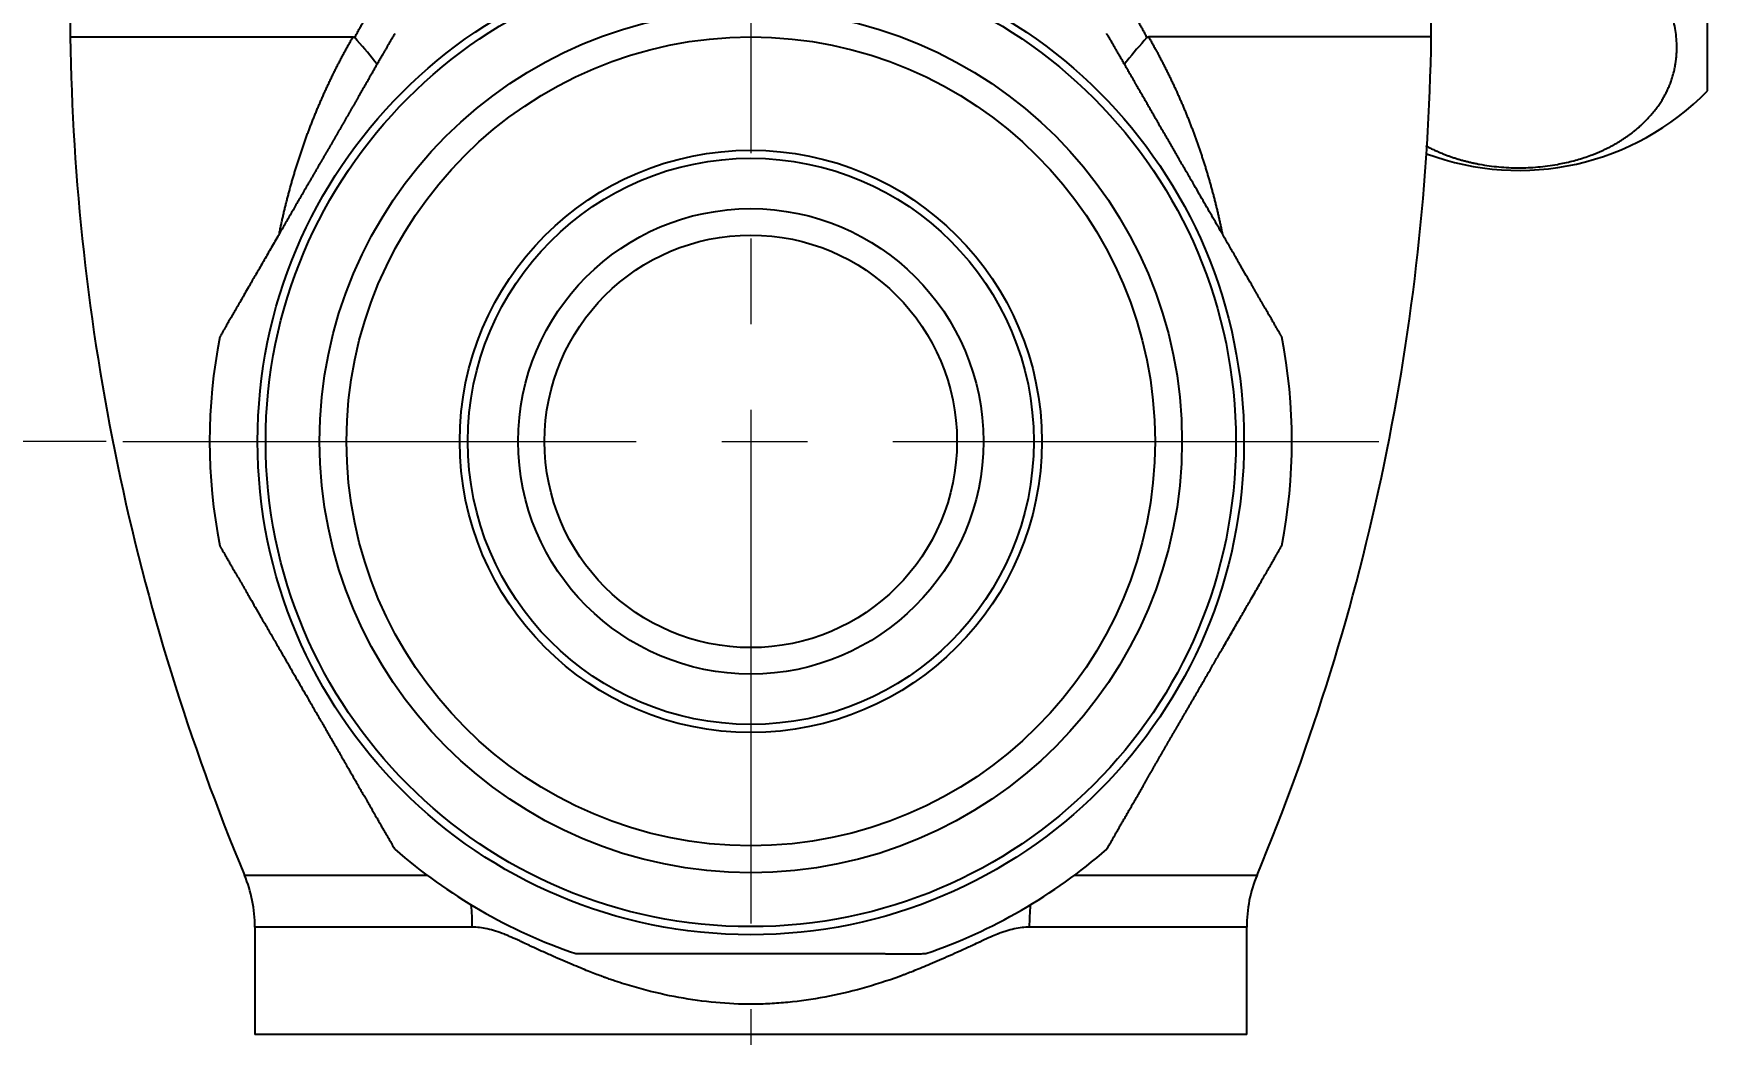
# Model space of a CAD drawing. Header units: millimetres. Extents: x 4257 to 5098, y 860 to 1455.
# Drawn here: x 4852.1 to 4914.2, y 1127.1 to 1164.2 of the extents above; entities that cross this region are included whole.
import ezdxf

# ---------------------------------------------------------------- set-up
doc = ezdxf.new("R2010")
doc.units = ezdxf.units.MM
doc.linetypes.add('CENTER2', pattern=[28.575, 19.05, -3.175, 3.175, -3.175])
doc.styles.add('Arial', font='arial.ttf')
doc.dimstyles.new('ISO-25', dxfattribs={"dimtxt": 7, "dimasz": 7, "dimexe": 1.25, "dimexo": 0.625, "dimgap": 3, "dimtad": 1, "dimtih": 1, "dimtoh": 1, "dimdec": 1, "dimlunit": 6, "dimtxsty": 'Arial', "dimcen": 0, "dimclrd": 3, "dimclre": 3, "dimclrt": 4, "dimadec": 0, "dimazin": 0, "dimtfac": 1, "dimtdec": 1, "dimtmove": 0, "dimatfit": 3, "dimfxl": 1, "dimlwd": 13, "dimlwe": 13, "dimarcsym": 0})

# ---------------------------------------------------------------- blocks, each defined once
blk = doc.blocks.new('*D21')
at = {"color": 3, "lineweight": 13, "transparency": 16777216}
for p, q in [((4809.124, 1187.561), (4809.124, 1194.561)), ((4833.889, 1180.561), (4807.874, 1180.561)), ((4809.124, 1180.561), (4809.124, 1173.561)), ((4809.124, 1173.561), (4809.124, 1171.388)), ((4809.124, 1156.061), (4809.124, 1158.235)), ((4809.124, 1149.061), (4809.124, 1156.061)), ((4854.801, 1149.061), (4807.874, 1149.061)), ((4809.124, 1142.061), (4809.124, 1135.061))]:
    blk.add_line(p, q, dxfattribs=at)
at = {"color": 3, "transparency": 16777216}
for points in [[(4807.957, 1187.561), (4810.291, 1187.561), (4809.124, 1180.561)], [(4807.957, 1142.061), (4810.291, 1142.061), (4809.124, 1149.061)]]:
    blk.add_solid(points, dxfattribs=at)
at = {"layer": 'Defpoints', "color": 0, "transparency": 16777216}
for p in [(4809.124, 1180.561), (4834.514, 1180.561), (4855.426, 1149.061)]:
    blk.add_point(p, dxfattribs=at)
at = {"color": 4, "transparency": 16777216, "insert": (4809.124, 1164.811), "char_height": 7, "attachment_point": 5, "style": 'Arial'}
blk.add_mtext('31.5', dxfattribs=at)

msp = doc.modelspace()

# ---------------------------------------------------------------- linework, layer by layer
at = {"color": 1, "linetype": 'CENTER2', "lineweight": 18}
for p, q in [((4878.726, 1235.954), (4878.726, 920.259)), ((4855.426, 1149.061), (4902.026, 1149.061))]:
    msp.add_line(p, q, dxfattribs=at)
at = {"lineweight": 25}
for p, q in [((4853.476, 1201.561), (4853.476, 1164.061)), ((4903.976, 1164.061), (4903.976, 1201.561)), ((4914.226, 1162.061), (4914.226, 1199.061)), ((4853.476, 1164.061), (4863.965, 1164.061)), ((4903.976, 1164.061), (4893.486, 1164.061)), ((4859.94, 1132.97), (4866.713, 1132.97)), ((4890.739, 1132.97), (4897.511, 1132.97)), ((4860.326, 1131.045), (4860.326, 1127.061)), ((4868.392, 1131.045), (4860.326, 1131.045)), ((4897.126, 1131.045), (4889.059, 1131.045)), ((4897.126, 1127.061), (4897.126, 1131.045)), ((4895.615, 1127.061), (4860.326, 1127.061)), ((4897.126, 1127.061), (4895.615, 1127.061))]:
    msp.add_line(p, q, dxfattribs=at)
for radius in [18.3, 18, 16, 15, 10.8, 10.5, 8.631, 7.651]:
    msp.add_circle((4878.726, 1149.061), radius, dxfattribs=at)
for centre, radius, start, end in [((4937.466, 1165.307), 84, 180.84999, 202.64176), ((4819.985, 1165.307), 84, 337.35824, 359.15001), ((4907.226, 1168.891), 9.78, 249.49422, 315.7039), ((4878.726, 1149.061), 20.08, 168.87594, 191.12192), ((4878.726, 1149.061), 20.08, 348.87711, 11.12509), ((4878.726, 1149.061), 20.08, 228.87739, 251.12689), ((4878.726, 1149.061), 20.08, 288.87365, 311.1224), ((4855.326, 1131.045), 5, 0, 22.64176), ((4902.126, 1131.045), 5, 157.35824, 180)]:
    msp.add_arc(centre, radius, start, end, dxfattribs=at)
for centre, major_axis, start_param, end_param in [((4865.584, 1131.045), (0, -5), 1.570796, 1.735818), ((4891.867, 1131.045), (0, 5), 1.405774, 1.570796)]:
    msp.add_ellipse(centre, major_axis=major_axis, ratio=0.561591, start_param=start_param, end_param=end_param, dxfattribs=at)
for points, knots in [([(4864.029, 1164.034), (4864.042, 1164.059), (4864.068, 1164.109), (4864.107, 1164.183), (4864.147, 1164.257), (4864.186, 1164.331), (4864.226, 1164.405), (4864.266, 1164.478), (4864.306, 1164.552), (4864.346, 1164.625), (4864.387, 1164.697), (4864.427, 1164.77), (4864.468, 1164.842), (4864.509, 1164.914), (4864.55, 1164.986), (4864.591, 1165.057), (4864.632, 1165.128), (4864.674, 1165.199), (4864.716, 1165.27), (4864.757, 1165.341), (4864.799, 1165.411), (4864.842, 1165.481), (4864.884, 1165.551), (4864.926, 1165.621), (4864.969, 1165.69), (4865.012, 1165.759), (4865.055, 1165.828), (4865.098, 1165.896), (4865.141, 1165.965), (4865.184, 1166.033), (4865.228, 1166.101), (4865.272, 1166.168), (4865.316, 1166.236), (4865.36, 1166.303), (4865.404, 1166.37), (4865.448, 1166.436), (4865.493, 1166.503), (4865.538, 1166.569), (4865.582, 1166.635), (4865.627, 1166.701), (4865.673, 1166.766), (4865.718, 1166.831), (4865.764, 1166.896), (4865.809, 1166.961), (4865.855, 1167.026), (4865.901, 1167.09), (4865.947, 1167.154), (4865.994, 1167.218), (4866.04, 1167.281), (4866.087, 1167.344), (4866.134, 1167.407), (4866.181, 1167.47), (4866.228, 1167.533), (4866.275, 1167.595), (4866.323, 1167.657), (4866.37, 1167.719), (4866.418, 1167.781), (4866.466, 1167.842), (4866.514, 1167.903), (4866.563, 1167.964), (4866.611, 1168.025), (4866.66, 1168.085), (4866.709, 1168.145), (4866.758, 1168.205), (4866.807, 1168.265), (4866.856, 1168.324), (4866.906, 1168.383), (4866.956, 1168.442), (4867.005, 1168.501), (4867.055, 1168.559), (4867.106, 1168.618), (4867.156, 1168.675), (4867.206, 1168.733), (4867.257, 1168.791), (4867.308, 1168.848), (4867.359, 1168.905), (4867.41, 1168.962), (4867.462, 1169.018), (4867.513, 1169.074), (4867.565, 1169.13), (4867.617, 1169.186), (4867.669, 1169.242), (4867.721, 1169.297), (4867.773, 1169.352), (4867.826, 1169.407), (4867.879, 1169.462), (4867.932, 1169.516), (4867.985, 1169.57), (4868.038, 1169.624), (4868.091, 1169.677), (4868.145, 1169.731), (4868.199, 1169.784), (4868.253, 1169.837), (4868.307, 1169.89), (4868.361, 1169.942), (4868.415, 1169.994), (4868.47, 1170.046), (4868.525, 1170.098), (4868.58, 1170.149), (4868.635, 1170.2), (4868.69, 1170.251), (4868.746, 1170.302), (4868.801, 1170.352), (4868.857, 1170.403), (4868.913, 1170.453), (4868.969, 1170.502), (4869.025, 1170.552), (4869.082, 1170.601), (4869.139, 1170.65), (4869.195, 1170.699), (4869.252, 1170.748), (4869.31, 1170.796), (4869.367, 1170.844), (4869.424, 1170.892), (4869.482, 1170.939), (4869.54, 1170.987), (4869.598, 1171.034), (4869.656, 1171.081), (4869.715, 1171.127), (4869.773, 1171.174), (4870.022, 1171.369), (4870.467, 1171.702), (4871.12, 1172.145), (4871.781, 1172.549), (4872.45, 1172.915), (4873.127, 1173.242), (4873.811, 1173.531), (4874.502, 1173.78), (4875.198, 1173.992), (4875.901, 1174.164), (4876.608, 1174.298), (4877.32, 1174.393), (4878.036, 1174.45), (4878.858, 1174.47), (4879.785, 1174.432), (4880.811, 1174.31), (4881.828, 1174.108), (4882.834, 1173.825), (4883.827, 1173.463), (4884.806, 1173.021), (4885.77, 1172.499), (4886.717, 1171.897), (4887.362, 1171.423), (4887.732, 1171.131), (4887.837, 1171.047), (4887.942, 1170.962), (4888.046, 1170.876), (4888.149, 1170.79), (4888.252, 1170.703), (4888.354, 1170.615), (4888.456, 1170.526), (4888.557, 1170.437), (4888.657, 1170.346), (4888.758, 1170.255), (4888.857, 1170.163), (4888.956, 1170.07), (4889.054, 1169.977), (4889.152, 1169.883), (4889.249, 1169.788), (4889.346, 1169.692), (4889.442, 1169.595), (4889.538, 1169.498), (4889.633, 1169.4), (4889.727, 1169.301), (4889.821, 1169.201), (4889.915, 1169.1), (4890.008, 1168.999), (4890.1, 1168.897), (4890.192, 1168.794), (4890.283, 1168.69), (4890.373, 1168.586), (4890.464, 1168.48), (4890.553, 1168.374), (4890.642, 1168.268), (4890.731, 1168.16), (4890.819, 1168.052), (4890.906, 1167.942), (4890.993, 1167.832), (4891.079, 1167.722), (4891.165, 1167.61), (4891.25, 1167.498), (4891.335, 1167.385), (4891.419, 1167.271), (4891.503, 1167.156), (4891.586, 1167.041), (4891.668, 1166.924), (4891.75, 1166.807), (4891.832, 1166.69), (4891.913, 1166.571), (4891.993, 1166.452), (4892.073, 1166.331), (4892.152, 1166.21), (4892.231, 1166.089), (4892.31, 1165.966), (4892.387, 1165.843), (4892.465, 1165.719), (4892.541, 1165.594), (4892.618, 1165.468), (4892.693, 1165.342), (4892.769, 1165.215), (4892.843, 1165.087), (4892.918, 1164.958), (4892.991, 1164.828), (4893.064, 1164.698), (4893.137, 1164.567), (4893.209, 1164.435), (4893.281, 1164.302), (4893.352, 1164.168), (4893.399, 1164.079), (4893.423, 1164.034)], [0, 0, 0, 0, 0.002263, 0.004522, 0.006778, 0.00903, 0.011279, 0.013524, 0.015766, 0.018005, 0.020241, 0.022473, 0.024701, 0.026927, 0.029149, 0.031368, 0.033584, 0.035796, 0.038006, 0.040212, 0.042415, 0.044615, 0.046811, 0.049005, 0.051195, 0.053382, 0.055567, 0.057748, 0.059926, 0.062101, 0.064273, 0.066442, 0.068609, 0.070772, 0.072932, 0.07509, 0.077244, 0.079396, 0.081545, 0.083691, 0.085834, 0.087974, 0.090112, 0.092247, 0.094379, 0.096508, 0.098635, 0.100759, 0.10288, 0.104999, 0.107115, 0.109228, 0.111339, 0.113447, 0.115553, 0.117656, 0.119757, 0.121855, 0.123951, 0.126044, 0.128135, 0.130223, 0.132309, 0.134393, 0.136474, 0.138553, 0.14063, 0.142705, 0.144777, 0.146847, 0.148914, 0.15098, 0.153043, 0.155104, 0.157163, 0.15922, 0.161275, 0.163328, 0.165378, 0.167427, 0.169473, 0.171518, 0.173561, 0.175601, 0.17764, 0.179677, 0.181712, 0.183745, 0.185776, 0.187806, 0.189833, 0.191859, 0.193883, 0.195906, 0.197927, 0.199946, 0.201963, 0.203979, 0.205993, 0.208005, 0.210016, 0.212025, 0.214033, 0.21604, 0.218044, 0.220048, 0.22205, 0.22405, 0.226049, 0.228047, 0.230044, 0.232039, 0.234033, 0.236025, 0.238016, 0.240007, 0.241995, 0.243983, 0.24597, 0.247955, 0.249939, 0.271252, 0.292074, 0.312443, 0.332396, 0.351975, 0.371223, 0.390185, 0.408908, 0.427443, 0.44584, 0.464152, 0.48243, 0.500729, 0.527003, 0.553292, 0.579754, 0.606543, 0.633807, 0.661688, 0.690316, 0.719814, 0.750293, 0.753867, 0.757446, 0.761028, 0.764614, 0.768204, 0.771799, 0.775398, 0.779001, 0.782609, 0.786222, 0.78984, 0.793463, 0.79709, 0.800724, 0.804362, 0.808007, 0.811657, 0.815312, 0.818974, 0.822642, 0.826316, 0.829996, 0.833683, 0.837376, 0.841076, 0.844783, 0.848497, 0.852218, 0.855946, 0.859682, 0.863425, 0.867175, 0.870934, 0.8747, 0.878473, 0.882255, 0.886046, 0.889844, 0.893651, 0.897466, 0.90129, 0.905122, 0.908964, 0.912814, 0.916674, 0.920542, 0.92442, 0.928307, 0.932204, 0.93611, 0.940026, 0.943952, 0.947888, 0.951834, 0.95579, 0.959756, 0.963732, 0.967719, 0.971716, 0.975724, 0.979743, 0.983772, 0.987813, 0.991864, 0.995926, 1, 1, 1, 1]), ([(4903.769, 1160.027), (4903.775, 1160.023), (4903.825, 1159.997), (4903.919, 1159.948), (4904.054, 1159.883), (4904.192, 1159.82), (4904.332, 1159.759), (4904.468, 1159.705), (4904.596, 1159.657), (4904.719, 1159.613), (4904.843, 1159.572), (4904.969, 1159.533), (4905.097, 1159.496), (4905.227, 1159.461), (4905.359, 1159.428), (4905.492, 1159.397), (4905.628, 1159.368), (4905.838, 1159.327), (4906.122, 1159.281), (4906.484, 1159.238), (4906.846, 1159.212), (4907.208, 1159.203), (4907.57, 1159.21), (4907.933, 1159.235), (4908.296, 1159.276), (4908.628, 1159.329), (4908.929, 1159.389), (4909.196, 1159.452), (4909.456, 1159.524), (4909.708, 1159.604), (4909.912, 1159.677), (4910.071, 1159.74), (4910.19, 1159.789), (4910.306, 1159.841), (4910.421, 1159.894), (4910.533, 1159.949), (4910.643, 1160.005), (4910.751, 1160.064), (4910.858, 1160.125), (4910.962, 1160.187), (4911.064, 1160.251), (4911.163, 1160.317), (4911.261, 1160.385), (4911.357, 1160.454), (4911.45, 1160.526), (4911.542, 1160.599), (4911.631, 1160.674), (4911.719, 1160.751), (4911.824, 1160.848), (4911.943, 1160.965), (4912.074, 1161.104), (4912.196, 1161.245), (4912.311, 1161.388), (4912.417, 1161.534), (4912.516, 1161.683), (4912.607, 1161.834), (4912.69, 1161.988), (4912.765, 1162.145), (4912.833, 1162.304), (4912.892, 1162.465), (4912.944, 1162.63), (4912.987, 1162.796), (4913.023, 1162.966), (4913.051, 1163.138), (4913.071, 1163.312), (4913.083, 1163.489), (4913.088, 1163.715), (4913.078, 1163.987), (4913.04, 1164.301), (4912.977, 1164.606), (4912.888, 1164.903), (4912.774, 1165.192), (4912.633, 1165.472), (4912.467, 1165.745), (4912.276, 1166.009), (4912.058, 1166.264), (4911.864, 1166.462), (4911.71, 1166.605), (4911.605, 1166.696), (4911.497, 1166.785), (4911.386, 1166.872), (4911.271, 1166.955), (4911.154, 1167.037), (4911.034, 1167.115), (4910.911, 1167.191), (4910.785, 1167.264), (4910.656, 1167.335), (4910.524, 1167.403), (4910.389, 1167.469), (4910.251, 1167.531), (4910.11, 1167.592), (4909.97, 1167.648), (4909.832, 1167.699), (4909.695, 1167.747), (4909.557, 1167.792), (4909.416, 1167.834), (4909.273, 1167.874), (4909.127, 1167.912), (4908.98, 1167.946), (4908.83, 1167.979), (4908.611, 1168.021), (4908.32, 1168.069), (4907.956, 1168.111), (4907.591, 1168.136), (4907.347, 1168.142), (4907.226, 1168.142)], [0, 0, 0, 0, 0.001035, 0.007922, 0.014752, 0.021531, 0.028266, 0.034963, 0.040433, 0.045871, 0.051283, 0.056673, 0.062046, 0.067408, 0.072764, 0.078118, 0.083475, 0.088841, 0.102636, 0.116098, 0.129331, 0.142442, 0.155548, 0.168784, 0.182258, 0.196072, 0.206806, 0.217532, 0.22829, 0.239123, 0.25007, 0.255652, 0.261259, 0.266896, 0.272567, 0.278275, 0.284025, 0.289819, 0.295663, 0.301559, 0.30751, 0.313521, 0.319595, 0.325734, 0.331942, 0.338222, 0.344576, 0.351008, 0.35752, 0.368593, 0.379707, 0.390874, 0.402104, 0.413407, 0.424793, 0.436271, 0.447851, 0.459542, 0.471352, 0.483291, 0.495367, 0.507587, 0.51996, 0.532493, 0.545193, 0.558068, 0.571123, 0.594505, 0.61732, 0.639611, 0.66142, 0.682795, 0.703785, 0.724443, 0.744823, 0.764983, 0.784983, 0.79277, 0.800444, 0.808009, 0.81547, 0.822833, 0.830102, 0.837283, 0.844382, 0.851405, 0.858357, 0.865246, 0.872077, 0.878857, 0.885593, 0.892291, 0.898382, 0.904429, 0.910437, 0.916414, 0.922366, 0.928299, 0.934222, 0.940141, 0.946063, 0.959892, 0.973421, 0.986754, 1, 1, 1, 1]), ([(4865.52, 1164.189), (4865.52, 1164.189), (4865.512, 1164.173), (4865.471, 1164.105), (4865.404, 1163.991), (4865.311, 1163.832), (4865.214, 1163.666), (4865.129, 1163.518), (4865.062, 1163.402), (4864.992, 1163.279), (4864.917, 1163.149), (4864.839, 1163.012), (4864.757, 1162.869), (4864.671, 1162.719), (4864.582, 1162.564), (4864.488, 1162.402), (4864.408, 1162.262), (4864.343, 1162.149), (4864.293, 1162.063), (4864.244, 1161.977), (4864.194, 1161.89), (4864.144, 1161.803), (4864.093, 1161.715), (4864.043, 1161.626), (4863.992, 1161.537), (4863.94, 1161.447), (4863.888, 1161.356), (4863.836, 1161.265), (4863.783, 1161.173), (4863.73, 1161.081), (4863.677, 1160.988), (4863.623, 1160.894), (4863.569, 1160.8), (4863.514, 1160.705), (4863.459, 1160.61), (4863.404, 1160.513), (4863.348, 1160.417), (4863.292, 1160.32), (4863.235, 1160.222), (4863.178, 1160.123), (4863.121, 1160.024), (4863.063, 1159.924), (4863.004, 1159.824), (4862.946, 1159.723), (4862.886, 1159.621), (4862.827, 1159.518), (4862.767, 1159.415), (4862.706, 1159.311), (4862.646, 1159.207), (4862.584, 1159.101), (4862.523, 1158.995), (4862.461, 1158.888), (4862.398, 1158.781), (4862.336, 1158.672), (4862.256, 1158.534), (4862.159, 1158.366), (4862.046, 1158.17), (4861.934, 1157.976), (4861.823, 1157.783), (4861.712, 1157.591), (4861.603, 1157.401), (4861.494, 1157.213), (4861.386, 1157.026), (4861.279, 1156.84), (4861.116, 1156.558), (4860.902, 1156.187), (4860.641, 1155.736), (4860.391, 1155.304), (4860.184, 1154.946), (4860.016, 1154.655), (4859.885, 1154.427), (4859.761, 1154.213), (4859.646, 1154.013), (4859.539, 1153.828), (4859.44, 1153.658), (4859.352, 1153.505), (4859.275, 1153.371), (4859.208, 1153.255), (4859.152, 1153.157), (4859.105, 1153.076), (4859.068, 1153.012), (4859.042, 1152.967), (4859.026, 1152.94), (4859.022, 1152.934), (4859.022, 1152.934), (4859.022, 1152.934)], [0, 0, 0, 0, 0.02427, 0.048491, 0.072991, 0.098076, 0.124027, 0.136474, 0.148898, 0.161321, 0.173765, 0.186252, 0.198804, 0.211443, 0.224187, 0.237059, 0.250076, 0.256524, 0.262959, 0.26938, 0.275791, 0.282192, 0.288585, 0.294973, 0.301356, 0.307737, 0.314117, 0.320498, 0.326882, 0.33327, 0.339665, 0.346069, 0.352482, 0.358907, 0.365346, 0.371801, 0.378272, 0.384763, 0.391274, 0.397809, 0.404367, 0.410952, 0.417565, 0.424208, 0.430883, 0.43759, 0.444333, 0.451112, 0.45793, 0.464787, 0.471687, 0.478629, 0.485617, 0.492651, 0.499734, 0.512543, 0.525254, 0.537877, 0.550423, 0.562904, 0.57533, 0.587713, 0.600063, 0.612393, 0.624712, 0.656458, 0.687623, 0.718405, 0.749002, 0.767763, 0.786135, 0.804169, 0.821922, 0.839454, 0.856828, 0.874111, 0.890446, 0.90645, 0.922191, 0.937739, 0.953172, 0.968567, 0.984005, 0.999566, 1, 1, 1, 1]), ([(4861.233, 1156.775), (4861.234, 1156.778), (4861.245, 1156.833), (4861.267, 1156.939), (4861.3, 1157.094), (4861.334, 1157.249), (4861.369, 1157.403), (4861.404, 1157.556), (4861.441, 1157.71), (4861.479, 1157.863), (4861.517, 1158.015), (4861.556, 1158.167), (4861.597, 1158.319), (4861.638, 1158.471), (4861.68, 1158.622), (4861.723, 1158.772), (4861.767, 1158.922), (4861.811, 1159.072), (4861.857, 1159.222), (4861.904, 1159.371), (4861.951, 1159.519), (4862, 1159.667), (4862.049, 1159.815), (4862.099, 1159.963), (4862.151, 1160.11), (4862.203, 1160.256), (4862.256, 1160.403), (4862.31, 1160.548), (4862.365, 1160.694), (4862.421, 1160.839), (4862.478, 1160.983), (4862.535, 1161.128), (4862.594, 1161.271), (4862.654, 1161.415), (4862.714, 1161.558), (4862.776, 1161.7), (4862.838, 1161.842), (4862.901, 1161.984), (4862.966, 1162.126), (4863.031, 1162.266), (4863.097, 1162.407), (4863.164, 1162.547), (4863.232, 1162.687), (4863.301, 1162.826), (4863.371, 1162.965), (4863.442, 1163.103), (4863.514, 1163.242), (4863.587, 1163.379), (4863.661, 1163.516), (4863.735, 1163.653), (4863.811, 1163.79), (4863.888, 1163.926), (4863.939, 1164.016), (4863.965, 1164.061)], [0, 0, 0, 0, 0.001198, 0.02131, 0.041408, 0.061492, 0.081564, 0.101624, 0.121671, 0.141708, 0.161734, 0.18175, 0.201756, 0.221753, 0.241742, 0.261722, 0.281695, 0.301661, 0.32162, 0.341574, 0.361522, 0.381465, 0.401403, 0.421338, 0.441269, 0.461198, 0.481124, 0.501048, 0.520971, 0.540893, 0.560814, 0.580736, 0.600658, 0.620582, 0.640507, 0.660435, 0.680365, 0.700298, 0.720235, 0.740175, 0.760121, 0.780072, 0.800028, 0.81999, 0.839959, 0.859934, 0.879918, 0.899909, 0.919908, 0.939917, 0.959935, 0.979962, 1, 1, 1, 1]), ([(4863.965, 1164.061), (4863.967, 1164.061), (4863.971, 1164.061), (4863.976, 1164.061), (4863.981, 1164.06), (4863.986, 1164.059), (4863.991, 1164.058), (4863.996, 1164.056), (4864.001, 1164.054), (4864.005, 1164.052), (4864.009, 1164.05), (4864.014, 1164.047), (4864.018, 1164.045), (4864.022, 1164.041), (4864.025, 1164.038), (4864.028, 1164.035), (4864.029, 1164.034)], [0, 0, 0, 0, 0.080394, 0.158709, 0.23509, 0.309695, 0.382691, 0.454258, 0.524586, 0.593876, 0.662339, 0.73019, 0.797654, 0.864958, 0.93233, 1, 1, 1, 1]), ([(4898.429, 1152.934), (4898.429, 1152.934), (4898.429, 1152.935), (4898.426, 1152.94), (4898.42, 1152.949), (4898.413, 1152.962), (4898.404, 1152.979), (4898.392, 1152.999), (4898.378, 1153.024), (4898.362, 1153.051), (4898.337, 1153.095), (4898.298, 1153.162), (4898.242, 1153.258), (4898.177, 1153.371), (4898.116, 1153.477), (4898.062, 1153.57), (4898.02, 1153.643), (4897.975, 1153.72), (4897.929, 1153.8), (4897.881, 1153.883), (4897.831, 1153.97), (4897.779, 1154.06), (4897.725, 1154.152), (4897.67, 1154.248), (4897.612, 1154.348), (4897.554, 1154.45), (4897.493, 1154.555), (4897.43, 1154.663), (4897.366, 1154.775), (4897.261, 1154.957), (4897.112, 1155.215), (4896.915, 1155.555), (4896.71, 1155.909), (4896.498, 1156.276), (4896.295, 1156.629), (4896.102, 1156.963), (4895.921, 1157.276), (4895.739, 1157.592), (4895.554, 1157.912), (4895.368, 1158.236), (4895.206, 1158.516), (4895.071, 1158.75), (4894.964, 1158.935), (4894.857, 1159.118), (4894.752, 1159.299), (4894.648, 1159.478), (4894.545, 1159.655), (4894.444, 1159.83), (4894.343, 1160.002), (4894.244, 1160.173), (4894.146, 1160.342), (4894.05, 1160.509), (4893.955, 1160.675), (4893.86, 1160.838), (4893.768, 1161), (4893.676, 1161.16), (4893.585, 1161.318), (4893.496, 1161.474), (4893.407, 1161.629), (4893.32, 1161.781), (4893.234, 1161.932), (4893.148, 1162.081), (4893.074, 1162.209), (4893.012, 1162.316), (4892.962, 1162.404), (4892.912, 1162.49), (4892.863, 1162.574), (4892.816, 1162.657), (4892.77, 1162.738), (4892.724, 1162.817), (4892.68, 1162.894), (4892.637, 1162.97), (4892.594, 1163.044), (4892.553, 1163.116), (4892.513, 1163.186), (4892.474, 1163.254), (4892.436, 1163.32), (4892.399, 1163.385), (4892.363, 1163.447), (4892.328, 1163.508), (4892.295, 1163.567), (4892.237, 1163.667), (4892.161, 1163.798), (4892.077, 1163.94), (4892.012, 1164.051), (4891.965, 1164.13), (4891.937, 1164.178), (4891.931, 1164.189), (4891.931, 1164.189)], [0, 0, 0, 0, 0.006344, 0.013197, 0.020069, 0.026968, 0.033903, 0.040879, 0.047904, 0.054986, 0.06213, 0.077889, 0.093584, 0.109282, 0.125051, 0.133121, 0.141202, 0.149301, 0.157425, 0.165582, 0.173777, 0.182017, 0.190308, 0.198657, 0.20707, 0.215551, 0.224107, 0.232744, 0.241466, 0.250278, 0.274807, 0.299446, 0.3243, 0.34947, 0.375057, 0.395647, 0.416267, 0.43697, 0.457807, 0.47883, 0.500089, 0.512272, 0.524315, 0.536226, 0.548015, 0.559689, 0.571257, 0.582728, 0.594112, 0.605416, 0.61665, 0.627823, 0.638945, 0.650025, 0.661072, 0.672095, 0.683104, 0.694107, 0.705115, 0.716135, 0.727176, 0.738248, 0.749359, 0.756239, 0.763077, 0.769875, 0.776637, 0.783365, 0.790061, 0.79673, 0.803374, 0.809996, 0.816599, 0.823187, 0.829762, 0.836328, 0.842887, 0.849444, 0.856001, 0.862563, 0.869131, 0.875709, 0.89748, 0.918606, 0.939242, 0.959562, 0.979751, 1, 1, 1, 1]), ([(4893.423, 1164.034), (4893.424, 1164.035), (4893.426, 1164.038), (4893.429, 1164.041), (4893.432, 1164.043), (4893.436, 1164.046), (4893.439, 1164.048), (4893.443, 1164.051), (4893.447, 1164.053), (4893.451, 1164.054), (4893.455, 1164.056), (4893.459, 1164.057), (4893.463, 1164.059), (4893.468, 1164.06), (4893.472, 1164.06), (4893.477, 1164.061), (4893.481, 1164.061), (4893.485, 1164.061), (4893.486, 1164.061)], [0, 0, 0, 0, 0.059232, 0.118215, 0.177102, 0.236045, 0.295199, 0.354713, 0.414738, 0.475416, 0.53689, 0.599293, 0.662755, 0.727398, 0.793338, 0.860684, 0.92954, 1, 1, 1, 1]), ([(4893.486, 1164.061), (4893.498, 1164.04), (4893.523, 1163.997), (4893.56, 1163.932), (4893.596, 1163.868), (4893.633, 1163.803), (4893.669, 1163.739), (4893.704, 1163.674), (4893.74, 1163.609), (4893.776, 1163.544), (4893.811, 1163.479), (4893.846, 1163.414), (4893.881, 1163.349), (4893.915, 1163.283), (4893.949, 1163.218), (4893.984, 1163.152), (4894.018, 1163.087), (4894.051, 1163.021), (4894.085, 1162.955), (4894.118, 1162.889), (4894.151, 1162.823), (4894.184, 1162.757), (4894.217, 1162.691), (4894.249, 1162.625), (4894.281, 1162.558), (4894.313, 1162.492), (4894.345, 1162.425), (4894.377, 1162.359), (4894.408, 1162.292), (4894.439, 1162.225), (4894.47, 1162.158), (4894.501, 1162.091), (4894.532, 1162.024), (4894.562, 1161.957), (4894.592, 1161.889), (4894.622, 1161.822), (4894.652, 1161.754), (4894.681, 1161.687), (4894.71, 1161.619), (4894.739, 1161.551), (4894.768, 1161.483), (4894.797, 1161.415), (4894.825, 1161.347), (4894.854, 1161.279), (4894.882, 1161.211), (4894.909, 1161.142), (4894.937, 1161.074), (4894.964, 1161.006), (4894.991, 1160.937), (4895.018, 1160.868), (4895.045, 1160.799), (4895.072, 1160.73), (4895.098, 1160.661), (4895.124, 1160.592), (4895.15, 1160.523), (4895.176, 1160.454), (4895.201, 1160.384), (4895.227, 1160.315), (4895.252, 1160.245), (4895.277, 1160.176), (4895.301, 1160.106), (4895.326, 1160.036), (4895.35, 1159.966), (4895.374, 1159.896), (4895.398, 1159.826), (4895.421, 1159.756), (4895.445, 1159.686), (4895.468, 1159.615), (4895.491, 1159.545), (4895.514, 1159.474), (4895.536, 1159.403), (4895.559, 1159.333), (4895.581, 1159.262), (4895.603, 1159.191), (4895.625, 1159.12), (4895.646, 1159.049), (4895.668, 1158.978), (4895.689, 1158.906), (4895.71, 1158.835), (4895.73, 1158.763), (4895.751, 1158.692), (4895.771, 1158.62), (4895.791, 1158.548), (4895.811, 1158.477), (4895.831, 1158.405), (4895.851, 1158.333), (4895.87, 1158.26), (4895.889, 1158.188), (4895.908, 1158.116), (4895.926, 1158.044), (4895.945, 1157.971), (4895.963, 1157.898), (4895.981, 1157.826), (4895.999, 1157.753), (4896.017, 1157.68), (4896.034, 1157.607), (4896.052, 1157.534), (4896.069, 1157.461), (4896.085, 1157.388), (4896.102, 1157.315), (4896.119, 1157.241), (4896.135, 1157.168), (4896.151, 1157.094), (4896.167, 1157.021), (4896.182, 1156.947), (4896.198, 1156.873), (4896.21, 1156.813), (4896.217, 1156.778), (4896.219, 1156.767)], [0, 0, 0, 0, 0.009502, 0.019003, 0.028501, 0.037997, 0.047492, 0.056984, 0.066475, 0.075963, 0.08545, 0.094936, 0.104419, 0.113901, 0.123381, 0.13286, 0.142338, 0.151814, 0.161288, 0.170762, 0.180234, 0.189704, 0.199174, 0.208642, 0.21811, 0.227576, 0.237042, 0.246506, 0.25597, 0.265433, 0.274895, 0.284357, 0.293817, 0.303278, 0.312737, 0.322197, 0.331655, 0.341114, 0.350572, 0.360029, 0.369487, 0.378944, 0.388401, 0.397859, 0.407316, 0.416773, 0.42623, 0.435688, 0.445145, 0.454603, 0.464061, 0.47352, 0.482979, 0.492438, 0.501898, 0.511359, 0.52082, 0.530282, 0.539744, 0.549208, 0.558672, 0.568137, 0.577603, 0.58707, 0.596538, 0.606008, 0.615478, 0.62495, 0.634423, 0.643897, 0.653373, 0.66285, 0.672329, 0.681809, 0.691291, 0.700775, 0.71026, 0.719747, 0.729236, 0.738727, 0.74822, 0.757714, 0.767211, 0.77671, 0.786211, 0.795715, 0.80522, 0.814728, 0.824239, 0.833751, 0.843267, 0.852785, 0.862305, 0.871828, 0.881354, 0.890883, 0.900415, 0.909949, 0.919487, 0.929027, 0.938571, 0.948117, 0.957667, 0.96722, 0.976776, 0.986336, 0.995899, 1, 1, 1, 1]), ([(4864.865, 1163.043), (4864.833, 1163.084), (4864.802, 1163.125), (4864.537, 1163.458), (4864.289, 1163.749), (4864.029, 1164.034)], [0, 0, 0, 0, 0.121941, 0.121941, 1, 1, 1, 1]), ([(4893.423, 1164.034), (4893.162, 1163.749), (4892.914, 1163.458), (4892.65, 1163.125), (4892.618, 1163.084), (4892.587, 1163.044)], [0, 0, 0, 0, 0.878252, 0.878252, 1, 1, 1, 1]), ([(4859.022, 1145.189), (4859.022, 1145.189), (4859.023, 1145.187), (4859.026, 1145.182), (4859.031, 1145.173), (4859.038, 1145.16), (4859.048, 1145.143), (4859.059, 1145.123), (4859.073, 1145.099), (4859.089, 1145.071), (4859.114, 1145.027), (4859.153, 1144.961), (4859.209, 1144.864), (4859.274, 1144.752), (4859.336, 1144.645), (4859.389, 1144.553), (4859.432, 1144.479), (4859.476, 1144.402), (4859.523, 1144.322), (4859.571, 1144.239), (4859.621, 1144.152), (4859.673, 1144.063), (4859.726, 1143.97), (4859.782, 1143.874), (4859.839, 1143.775), (4859.898, 1143.672), (4859.959, 1143.567), (4860.021, 1143.459), (4860.085, 1143.347), (4860.19, 1143.165), (4860.339, 1142.908), (4860.537, 1142.567), (4860.741, 1142.213), (4860.953, 1141.846), (4861.157, 1141.494), (4861.35, 1141.159), (4861.53, 1140.847), (4861.713, 1140.53), (4861.897, 1140.21), (4862.084, 1139.886), (4862.245, 1139.606), (4862.38, 1139.373), (4862.488, 1139.187), (4862.594, 1139.004), (4862.699, 1138.823), (4862.803, 1138.644), (4862.906, 1138.467), (4863.008, 1138.293), (4863.108, 1138.12), (4863.207, 1137.949), (4863.305, 1137.78), (4863.402, 1137.613), (4863.497, 1137.448), (4863.591, 1137.284), (4863.684, 1137.123), (4863.776, 1136.963), (4863.866, 1136.805), (4863.956, 1136.648), (4864.044, 1136.494), (4864.131, 1136.341), (4864.218, 1136.19), (4864.303, 1136.042), (4864.377, 1135.914), (4864.439, 1135.806), (4864.49, 1135.718), (4864.539, 1135.632), (4864.588, 1135.548), (4864.635, 1135.465), (4864.682, 1135.384), (4864.727, 1135.305), (4864.772, 1135.228), (4864.815, 1135.152), (4864.857, 1135.079), (4864.898, 1135.007), (4864.938, 1134.937), (4864.977, 1134.868), (4865.015, 1134.802), (4865.052, 1134.737), (4865.088, 1134.675), (4865.123, 1134.614), (4865.157, 1134.555), (4865.215, 1134.455), (4865.291, 1134.324), (4865.374, 1134.182), (4865.439, 1134.071), (4865.486, 1133.992), (4865.514, 1133.944), (4865.52, 1133.934), (4865.52, 1133.934)], [0, 0, 0, 0, 0.006313, 0.013166, 0.020038, 0.026938, 0.033872, 0.040849, 0.047874, 0.054956, 0.062101, 0.07786, 0.093555, 0.109254, 0.125024, 0.133094, 0.141175, 0.149274, 0.157399, 0.165556, 0.173751, 0.181991, 0.190283, 0.198632, 0.207045, 0.215527, 0.224083, 0.23272, 0.241442, 0.250255, 0.274784, 0.299424, 0.324279, 0.349449, 0.375037, 0.395628, 0.416249, 0.436953, 0.45779, 0.478814, 0.500073, 0.512257, 0.5243, 0.536212, 0.548001, 0.559675, 0.571244, 0.582715, 0.594099, 0.605403, 0.616638, 0.627812, 0.638934, 0.650014, 0.661062, 0.672085, 0.683094, 0.694098, 0.705105, 0.716126, 0.727168, 0.73824, 0.749352, 0.756232, 0.76307, 0.769868, 0.77663, 0.783358, 0.790055, 0.796724, 0.803368, 0.80999, 0.816594, 0.823181, 0.829757, 0.836323, 0.842882, 0.849439, 0.855997, 0.862558, 0.869127, 0.875706, 0.897477, 0.918603, 0.93924, 0.959561, 0.97975, 1, 1, 1, 1]), ([(4891.931, 1133.934), (4891.931, 1133.934), (4891.94, 1133.949), (4891.98, 1134.018), (4892.047, 1134.132), (4892.14, 1134.291), (4892.237, 1134.456), (4892.322, 1134.604), (4892.389, 1134.721), (4892.46, 1134.844), (4892.534, 1134.974), (4892.612, 1135.11), (4892.694, 1135.253), (4892.78, 1135.403), (4892.87, 1135.559), (4892.963, 1135.721), (4893.043, 1135.86), (4893.109, 1135.974), (4893.158, 1136.059), (4893.208, 1136.145), (4893.257, 1136.232), (4893.307, 1136.319), (4893.358, 1136.408), (4893.409, 1136.496), (4893.46, 1136.586), (4893.511, 1136.676), (4893.563, 1136.766), (4893.615, 1136.857), (4893.668, 1136.949), (4893.721, 1137.042), (4893.774, 1137.135), (4893.828, 1137.228), (4893.882, 1137.322), (4893.937, 1137.417), (4893.992, 1137.513), (4894.047, 1137.609), (4894.103, 1137.705), (4894.159, 1137.803), (4894.216, 1137.901), (4894.273, 1137.999), (4894.331, 1138.098), (4894.389, 1138.198), (4894.447, 1138.299), (4894.506, 1138.4), (4894.565, 1138.501), (4894.625, 1138.604), (4894.685, 1138.707), (4894.745, 1138.811), (4894.806, 1138.916), (4894.867, 1139.021), (4894.929, 1139.127), (4894.991, 1139.234), (4895.053, 1139.341), (4895.116, 1139.45), (4895.196, 1139.588), (4895.292, 1139.756), (4895.405, 1139.952), (4895.517, 1140.146), (4895.629, 1140.339), (4895.739, 1140.531), (4895.848, 1140.721), (4895.957, 1140.909), (4896.065, 1141.097), (4896.173, 1141.283), (4896.335, 1141.564), (4896.549, 1141.936), (4896.81, 1142.387), (4897.06, 1142.818), (4897.268, 1143.176), (4897.435, 1143.467), (4897.567, 1143.696), (4897.69, 1143.91), (4897.805, 1144.109), (4897.912, 1144.294), (4898.011, 1144.464), (4898.099, 1144.617), (4898.177, 1144.751), (4898.243, 1144.867), (4898.3, 1144.966), (4898.346, 1145.047), (4898.383, 1145.11), (4898.409, 1145.155), (4898.425, 1145.182), (4898.429, 1145.189), (4898.429, 1145.189), (4898.429, 1145.189)], [0, 0, 0, 0, 0.024267, 0.048485, 0.072981, 0.098064, 0.124011, 0.136457, 0.14888, 0.161301, 0.173743, 0.186229, 0.198779, 0.211416, 0.224159, 0.237029, 0.250044, 0.256492, 0.262926, 0.269347, 0.275756, 0.282157, 0.288549, 0.294936, 0.301318, 0.307698, 0.314077, 0.320458, 0.326841, 0.333229, 0.339623, 0.346025, 0.352438, 0.358862, 0.3653, 0.371754, 0.378225, 0.384715, 0.391226, 0.397759, 0.404317, 0.410901, 0.417513, 0.424155, 0.430829, 0.437535, 0.444277, 0.451056, 0.457872, 0.464729, 0.471628, 0.47857, 0.485556, 0.49259, 0.499671, 0.512479, 0.525188, 0.53781, 0.550355, 0.562834, 0.575258, 0.587639, 0.599988, 0.612316, 0.624634, 0.656376, 0.687537, 0.718315, 0.748908, 0.767667, 0.786037, 0.804069, 0.82182, 0.839349, 0.856721, 0.874002, 0.890335, 0.906337, 0.922075, 0.937622, 0.953052, 0.968446, 0.983882, 0.999441, 1, 1, 1, 1]), ([(4889.059, 1131.045), (4888.886, 1131.045), (4888.701, 1131.023), (4888.405, 1130.957), (4888.253, 1130.916), (4888.067, 1130.854), (4887.972, 1130.819), (4887.924, 1130.801), (4887.899, 1130.791), (4887.887, 1130.787), (4887.881, 1130.784), (4887.878, 1130.783), (4887.877, 1130.782), (4887.876, 1130.782), (4887.876, 1130.782), (4887.875, 1130.782), (4887.875, 1130.782), (4887.8, 1130.752), (4887.63, 1130.68), (4887.421, 1130.586), (4887.279, 1130.519), (4887.246, 1130.504), (4887.212, 1130.488), (4887.208, 1130.486), (4887.207, 1130.486), (4887.207, 1130.486), (4887.207, 1130.486), (4887.206, 1130.485), (4887.204, 1130.484), (4887.199, 1130.482), (4887.183, 1130.474), (4887.145, 1130.456), (4887.112, 1130.441), (4887.007, 1130.391), (4886.865, 1130.325), (4886.778, 1130.285), (4886.734, 1130.264), (4886.717, 1130.256), (4886.707, 1130.251), (4886.704, 1130.25), (4886.703, 1130.25), (4886.703, 1130.25), (4886.703, 1130.25), (4886.703, 1130.249), (4886.703, 1130.249), (4886.703, 1130.249), (4886.703, 1130.249), (4886.703, 1130.249), (4886.703, 1130.249), (4886.703, 1130.249), (4886.419, 1130.121), (4886.153, 1130.003), (4885.662, 1129.788), (4885.435, 1129.692), (4885.025, 1129.52), (4884.84, 1129.444), (4884.596, 1129.347), (4884.52, 1129.317), (4884.414, 1129.277), (4884.364, 1129.258), (4884.308, 1129.237), (4884.281, 1129.227), (4884.268, 1129.222), (4884.262, 1129.22), (4884.258, 1129.218), (4884.257, 1129.218), (4884.256, 1129.218), (4884.255, 1129.217), (4884.255, 1129.217), (4884.255, 1129.217), (4884.255, 1129.217), (4884.255, 1129.217), (4883.788, 1129.047), (4883.322, 1128.897), (4882.392, 1128.64), (4881.929, 1128.533), (4881.011, 1128.361), (4880.555, 1128.296), (4879.879, 1128.23), (4879.543, 1128.206), (4879.155, 1128.19), (4878.961, 1128.186), (4878.865, 1128.185), (4878.817, 1128.185), (4878.796, 1128.185), (4878.783, 1128.185), (4878.776, 1128.185), (4878.327, 1128.183), (4877.879, 1128.203), (4876.973, 1128.286), (4876.515, 1128.349), (4875.592, 1128.518), (4875.127, 1128.623), (4874.427, 1128.814), (4874.076, 1128.917), (4873.666, 1129.052), (4873.461, 1129.122), (4873.359, 1129.159), (4873.307, 1129.177), (4873.282, 1129.186), (4873.269, 1129.191), (4873.263, 1129.193), (4873.259, 1129.194), (4873.258, 1129.195), (4873.257, 1129.195), (4873.257, 1129.195), (4873.256, 1129.195), (4873.256, 1129.195), (4873.256, 1129.196), (4873.132, 1129.241), (4872.986, 1129.296), (4872.651, 1129.428), (4872.463, 1129.505), (4872.046, 1129.679), (4871.817, 1129.776), (4871.445, 1129.938), (4871.316, 1129.995), (4871.116, 1130.084), (4871.015, 1130.129), (4870.893, 1130.184), (4870.832, 1130.212), (4870.801, 1130.226), (4870.785, 1130.233), (4870.778, 1130.236), (4870.774, 1130.238), (4870.772, 1130.239), (4870.771, 1130.24), (4870.77, 1130.24), (4870.77, 1130.24), (4870.77, 1130.24), (4870.77, 1130.24), (4870.77, 1130.24), (4870.759, 1130.245), (4870.712, 1130.267), (4870.57, 1130.333), (4870.428, 1130.399), (4870.334, 1130.443), (4870.319, 1130.451), (4870.302, 1130.459), (4870.295, 1130.462), (4870.294, 1130.462), (4870.293, 1130.463), (4870.293, 1130.463), (4870.292, 1130.463), (4870.289, 1130.465), (4870.271, 1130.473), (4870.224, 1130.496), (4870.063, 1130.571), (4869.932, 1130.63), (4869.79, 1130.692), (4869.723, 1130.721), (4869.651, 1130.751), (4869.617, 1130.765), (4869.6, 1130.772), (4869.592, 1130.775), (4869.588, 1130.777), (4869.586, 1130.777), (4869.585, 1130.778), (4869.584, 1130.778), (4869.584, 1130.778), (4869.584, 1130.778), (4869.584, 1130.778), (4869.359, 1130.867), (4869.148, 1130.934), (4868.751, 1131.023), (4868.566, 1131.045), (4868.392, 1131.045)], [0, 0, 0, 0, 0.008621, 0.008621, 0.012931, 0.015086, 0.016164, 0.016702, 0.016972, 0.017107, 0.017174, 0.017208, 0.017224, 0.017233, 0.017237, 0.017237, 0.017241, 0.017241, 0.021552, 0.025862, 0.025862, 0.026939, 0.027074, 0.027091, 0.027091, 0.027095, 0.027095, 0.027099, 0.027108, 0.027141, 0.027209, 0.027478, 0.028017, 0.028017, 0.030172, 0.032327, 0.032327, 0.033405, 0.033944, 0.034213, 0.034348, 0.034415, 0.034449, 0.034466, 0.034474, 0.034478, 0.034482, 0.034487, 0.034487, 0.034491, 0.034491, 0.068973, 0.068973, 0.103456, 0.103456, 0.137938, 0.137938, 0.15518, 0.15518, 0.1638, 0.16811, 0.170266, 0.171343, 0.171882, 0.172151, 0.172286, 0.172353, 0.172387, 0.172404, 0.172412, 0.172412, 0.172421, 0.172421, 0.241386, 0.241386, 0.310351, 0.310351, 0.379316, 0.379316, 0.413798, 0.431039, 0.43966, 0.44397, 0.446125, 0.447203, 0.447203, 0.448281, 0.448281, 0.517245, 0.517245, 0.58621, 0.58621, 0.655175, 0.655175, 0.689658, 0.706899, 0.71552, 0.71983, 0.721985, 0.723063, 0.723601, 0.723871, 0.724006, 0.724073, 0.724107, 0.724123, 0.724132, 0.724132, 0.72414, 0.72414, 0.758623, 0.758623, 0.793105, 0.793105, 0.827588, 0.827588, 0.844829, 0.844829, 0.85345, 0.85776, 0.859915, 0.860993, 0.861531, 0.861801, 0.861935, 0.862003, 0.862036, 0.862053, 0.862062, 0.862066, 0.862066, 0.86207, 0.86207, 0.870691, 0.879311, 0.887932, 0.887932, 0.88901, 0.889548, 0.889616, 0.889649, 0.889649, 0.889683, 0.889683, 0.889818, 0.890087, 0.892242, 0.896553, 0.913794, 0.913794, 0.922414, 0.926725, 0.92888, 0.929957, 0.930496, 0.930766, 0.9309, 0.930968, 0.931001, 0.931018, 0.931018, 0.931035, 0.931035, 0.965518, 0.965518, 1, 1, 1, 1]), ([(4872.228, 1130.061), (4872.228, 1130.061), (4872.245, 1130.061), (4872.323, 1130.062), (4872.455, 1130.062), (4872.639, 1130.061), (4872.846, 1130.061), (4873.054, 1130.061), (4873.25, 1130.061), (4873.463, 1130.062), (4873.693, 1130.062), (4873.94, 1130.061), (4874.203, 1130.061), (4874.433, 1130.061), (4874.624, 1130.061), (4874.769, 1130.062), (4874.916, 1130.062), (4875.064, 1130.062), (4875.213, 1130.063), (4875.365, 1130.064), (4875.518, 1130.064), (4875.672, 1130.065), (4875.828, 1130.065), (4875.985, 1130.066), (4876.144, 1130.066), (4876.305, 1130.066), (4876.467, 1130.066), (4876.631, 1130.066), (4876.796, 1130.066), (4876.963, 1130.066), (4877.131, 1130.065), (4877.302, 1130.065), (4877.474, 1130.064), (4877.647, 1130.064), (4877.823, 1130.063), (4878, 1130.062), (4878.179, 1130.062), (4878.359, 1130.062), (4878.542, 1130.061), (4878.664, 1130.061), (4878.726, 1130.061)], [0, 0, 0, 0, 0.048255, 0.097547, 0.147094, 0.197531, 0.249446, 0.284033, 0.318797, 0.353873, 0.389387, 0.42546, 0.462205, 0.499728, 0.518603, 0.53742, 0.556188, 0.574918, 0.593622, 0.61231, 0.630993, 0.649683, 0.66839, 0.687125, 0.705902, 0.724729, 0.74362, 0.762585, 0.781635, 0.800782, 0.820038, 0.839412, 0.858917, 0.878563, 0.898361, 0.918322, 0.938456, 0.958773, 0.979285, 1, 1, 1, 1]), ([(4878.726, 1130.061), (4878.839, 1130.061), (4879.064, 1130.061), (4879.397, 1130.062), (4879.725, 1130.063), (4880.046, 1130.064), (4880.362, 1130.065), (4880.672, 1130.066), (4880.977, 1130.066), (4881.276, 1130.066), (4881.57, 1130.065), (4881.858, 1130.064), (4882.142, 1130.063), (4882.42, 1130.062), (4882.693, 1130.061), (4882.902, 1130.061), (4883.051, 1130.061), (4883.142, 1130.061), (4883.231, 1130.061), (4883.319, 1130.061), (4883.405, 1130.061), (4883.49, 1130.06), (4883.573, 1130.06), (4883.654, 1130.06), (4883.734, 1130.059), (4883.812, 1130.059), (4883.889, 1130.058), (4883.964, 1130.058), (4884.037, 1130.058), (4884.109, 1130.057), (4884.179, 1130.057), (4884.247, 1130.056), (4884.314, 1130.056), (4884.378, 1130.056), (4884.441, 1130.056), (4884.503, 1130.056), (4884.615, 1130.056), (4884.765, 1130.056), (4884.931, 1130.058), (4885.061, 1130.059), (4885.154, 1130.06), (4885.21, 1130.061), (4885.224, 1130.061), (4885.224, 1130.061), (4885.224, 1130.061)], [0, 0, 0, 0, 0.038168, 0.07567, 0.112569, 0.148932, 0.184829, 0.220329, 0.255503, 0.290422, 0.32516, 0.359786, 0.394374, 0.428993, 0.463713, 0.498602, 0.510918, 0.523174, 0.535375, 0.547524, 0.559626, 0.571686, 0.583708, 0.595696, 0.607654, 0.619588, 0.631502, 0.6434, 0.655287, 0.667168, 0.679048, 0.690932, 0.702823, 0.714727, 0.726649, 0.738593, 0.750565, 0.79426, 0.836553, 0.877749, 0.918189, 0.958239, 0.998281, 1, 1, 1, 1])]:
    msp.add_open_spline(points, degree=3, knots=knots, dxfattribs=at)

# ---------------------------------------------------------------- dimensions: what is measured, and where the dimension line sits
dim = msp.add_linear_dim(base=(4809.124, 1180.561), p1=(4855.426, 1149.061), p2=(4834.514, 1180.561), angle=90, dimstyle='ISO-25')
dim.commit()
dim.dimension.update_dxf_attribs({"geometry": '*D21', "text_midpoint": (4809.124, 1164.811), "dimtype": 160})

doc.saveas('drawing.dxf')
